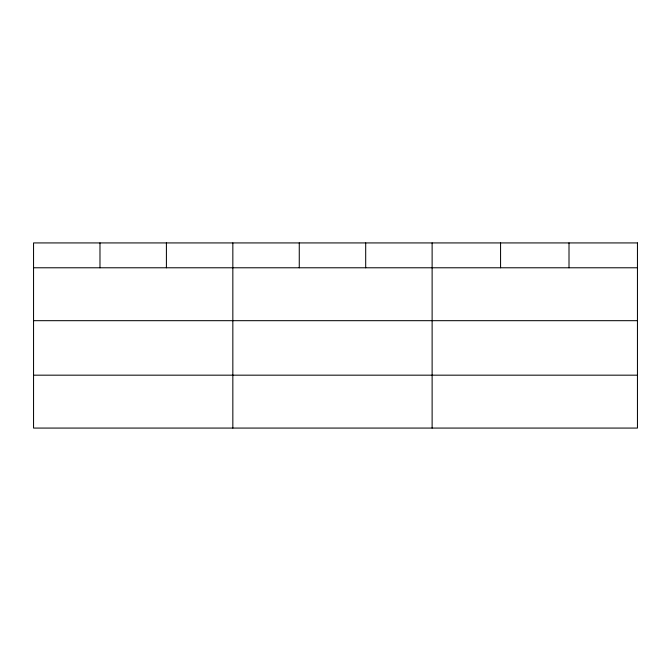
<?xml version="1.0" encoding="UTF-8"?>
<svg xmlns="http://www.w3.org/2000/svg" width="671" height="671" viewBox="0 0 671 671"><rect width="100%" height="100%" fill="white"/><g stroke="black" fill="none" stroke-linecap="round" stroke-linejoin="round"><path stroke-width="1.01" d="M33.55 267.779L637.45 267.779M33.55 320.679L637.45 320.679M33.55 375.173L637.45 375.173M569.008 242.927L569.008 267.779M500.566 242.927L500.566 267.779M432.124 242.927L432.124 428.073M365.695 242.927L365.695 267.779M299.266 242.927L299.266 267.779M232.837 242.927L232.837 428.073M166.408 242.927L166.408 267.779M99.979 242.927L99.979 267.779M637.45 242.927L33.55 242.927L33.55 428.073L637.45 428.073L637.45 242.927"/></g></svg>
